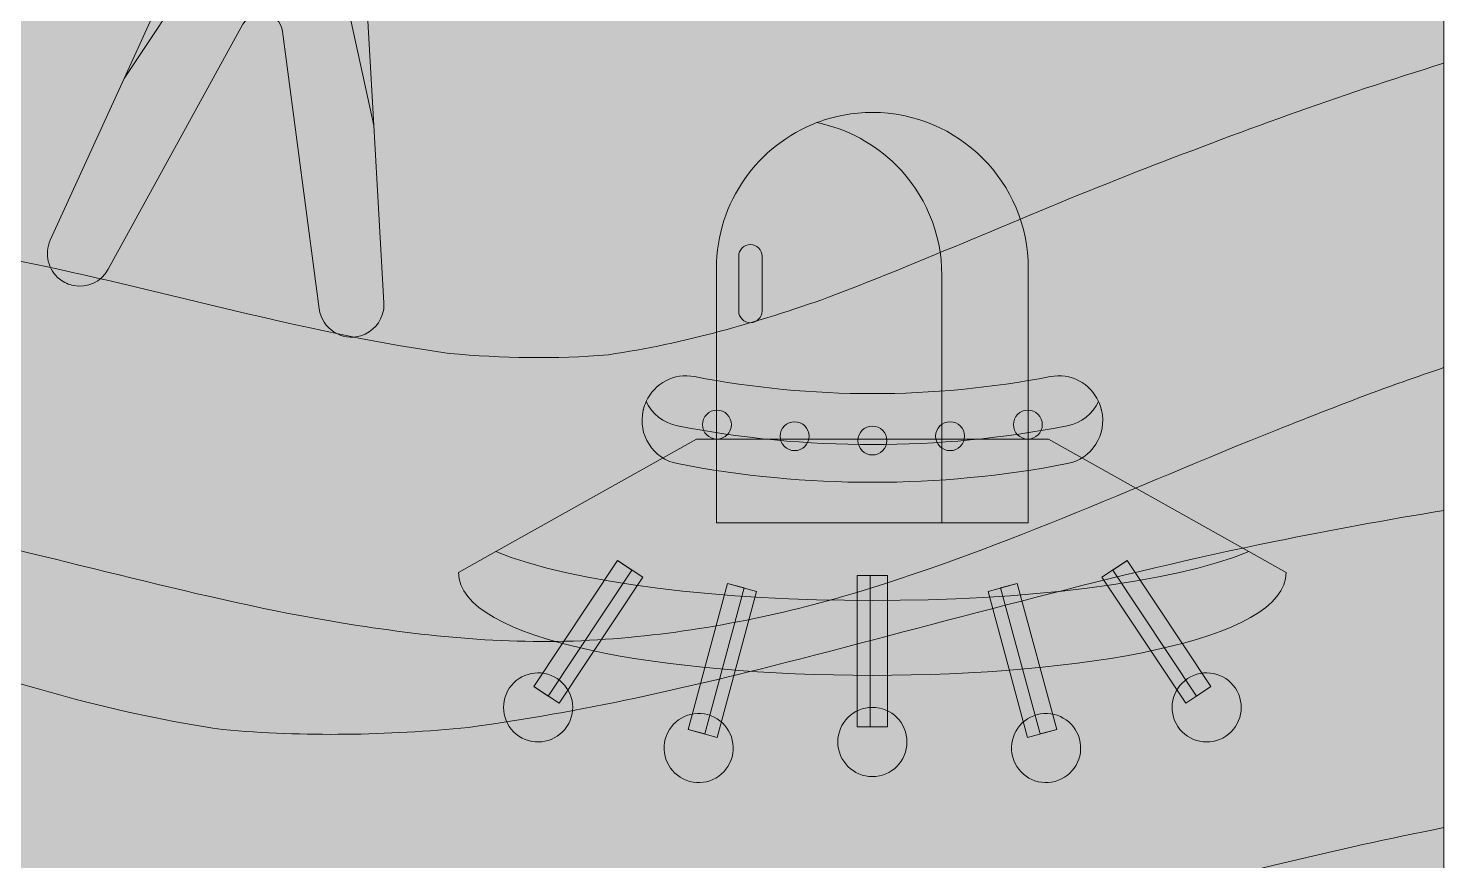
# Model space of a CAD drawing. Header units: inches. Extents: x -2050 to -50, y -975 to 1025.
# Drawn here: x -859 to -50, y -342 to 133 of the extents above; entities that cross this region are included whole.
import ezdxf

# ---------------------------------------------------------------- set-up
doc = ezdxf.new("R2010")
doc.units = ezdxf.units.IN
doc.header["$MEASUREMENT"] = 0
doc.layers.add('Layer 1', color=7, linetype='Continuous')

# ---------------------------------------------------------------- blocks, each defined once
blk = doc.blocks.new('block 3')
at = {"layer": 'Layer 1', "true_color": 0x081937}
h = blk.add_hatch(color=168, dxfattribs=at)
h.dxf.hatch_style = 2
h.paths.add_polyline_path([(-50, 1025), (-50, -975), (-2050, -975), (-2050, 1025)])
at = {"layer": 'Layer 1', "lineweight": 0}
blk.add_lwpolyline([(-50, 1025), (-50, -975), (-2050, -975), (-2050, 1025), (-50, 1025)], dxfattribs=at)
blk = doc.blocks.new('block 7')
at = {"layer": 'Layer 1', "true_color": 0x132b57}
h = blk.add_hatch(color=169, dxfattribs=at)
h.dxf.hatch_style = 2
edge = h.paths.add_edge_path()
edge.add_spline(control_points=[(-50, -142.3056), (-50, -142.3056), (-50, -323.5085), (-50, -323.5085), (-80.88, -329.6993), (-111.61, -336.4403), (-142.17, -343.7576), (-326.62, -387.897), (-509, -460.0743), (-704.06, -455.7695), (-797.14, -453.7175), (-887.78, -434.7607), (-974.03, -404.8978), (-1055.0701, -376.8425), (-1133.23, -343.2424), (-1213.11, -312.8993), (-1282.1599, -288.4589), (-1352.8, -269.3624), (-1426.47, -259.2684), (-1496.89, -252.3354), (-1567.96, -253.2958), (-1638.3101, -260.5171), (-1702.75, -269.0306), (-1765.84, -282.2244), (-1826.4299, -303.1633), (-1865.03, -318.0598), (-1902.8, -334.6154), (-1939.4399, -352.9085), (-1976.6799, -371.4899), (-2014, -389.7394), (-2050, -410.0845), (-2050, -410.0845), (-2050, -136.9093), (-2050, -136.9093), (-2014.12, -124.9642), (-1977.5701, -114.5122), (-1940.3999, -105.7629), (-1852, -84.9549), (-1761.23, -68.6002), (-1670.21, -59.7723), (-1579.48, -50.9707), (-1490.1899, -54.4197), (-1399.97, -65.6925), (-1333.1699, -74.0402), (-1269.71, -90.1242), (-1207.4299, -110.6702), (-1184.9099, -118.1009), (-1162.54, -126.1168), (-1140.23, -134.5605), (-1066.7, -162.3801), (-995.21, -194.1202), (-921.69, -221.9486), (-865.4, -242.0405), (-807.61, -258.7271), (-747.55, -267.4239), (-700.78, -271.7113), (-653.86, -270.8294), (-607.13, -266.2277), (-543.01, -257.6268), (-480.14, -243.1757), (-417.96, -227.1702), (-327.73, -203.9348), (-238.33, -178.6387), (-146.62, -160.0574), (-114.55, -153.5609), (-82.34, -147.6582), (-50, -142.3056)], knot_values=[0, 0, 0, 0, 1, 1, 1, 2, 2, 2, 3, 3, 3, 4, 4, 4, 5, 5, 5, 6, 6, 6, 7, 7, 7, 8, 8, 8, 9, 9, 9, 10, 10, 10, 11, 11, 11, 12, 12, 12, 13, 13, 13, 14, 14, 14, 15, 15, 15, 16, 16, 16, 17, 17, 17, 18, 18, 18, 19, 19, 19, 20, 20, 20, 21, 21, 21, 22, 22, 22, 22], degree=3, periodic=1)
at = {"layer": 'Layer 1', "lineweight": 0}
blk.add_open_spline([(-50, -142.3056), (-50, -142.3056), (-50, -323.5085), (-50, -323.5085), (-80.88, -329.6993), (-111.61, -336.4403), (-142.17, -343.7576), (-326.62, -387.897), (-509, -460.0743), (-704.06, -455.7695), (-797.14, -453.7175), (-887.78, -434.7607), (-974.03, -404.8978), (-1055.0701, -376.8425), (-1133.23, -343.2424), (-1213.11, -312.8993), (-1282.1599, -288.4589), (-1352.8, -269.3624), (-1426.47, -259.2684), (-1496.89, -252.3354), (-1567.96, -253.2958), (-1638.3101, -260.5171), (-1702.75, -269.0306), (-1765.84, -282.2244), (-1826.4299, -303.1633), (-1865.03, -318.0598), (-1902.8, -334.6154), (-1939.4399, -352.9085), (-1976.6799, -371.4899), (-2014, -389.7394), (-2050, -410.0845), (-2050, -410.0845), (-2050, -136.9093), (-2050, -136.9093), (-2014.12, -124.9642), (-1977.5701, -114.5122), (-1940.3999, -105.7629), (-1852, -84.9549), (-1761.23, -68.6002), (-1670.21, -59.7723), (-1579.48, -50.9707), (-1490.1899, -54.4197), (-1399.97, -65.6925), (-1333.1699, -74.0402), (-1269.71, -90.1242), (-1207.4299, -110.6702), (-1184.9099, -118.1009), (-1162.54, -126.1168), (-1140.23, -134.5605), (-1066.7, -162.3801), (-995.21, -194.1202), (-921.69, -221.9486), (-865.4, -242.0405), (-807.61, -258.7271), (-747.55, -267.4239), (-700.78, -271.7113), (-653.86, -270.8294), (-607.13, -266.2277), (-543.01, -257.6268), (-480.14, -243.1757), (-417.96, -227.1702), (-327.73, -203.9348), (-238.33, -178.6387), (-146.62, -160.0574), (-114.55, -153.5609), (-82.34, -147.6582), (-50, -142.3056)], degree=3, knots=[0, 0, 0, 0, 1, 1, 1, 2, 2, 2, 3, 3, 3, 4, 4, 4, 5, 5, 5, 6, 6, 6, 7, 7, 7, 8, 8, 8, 9, 9, 9, 10, 10, 10, 11, 11, 11, 12, 12, 12, 13, 13, 13, 14, 14, 14, 15, 15, 15, 16, 16, 16, 17, 17, 17, 18, 18, 18, 19, 19, 19, 20, 20, 20, 21, 21, 21, 22, 22, 22, 22], dxfattribs=at)
blk = doc.blocks.new('block 6')
at = {"layer": 'Layer 1'}
blk.add_blockref('block 7', (0, 0), dxfattribs=at)
blk = doc.blocks.new('block 10')
at = {"layer": 'Layer 1', "true_color": 0x1f3e74}
h = blk.add_hatch(color=156, dxfattribs=at)
h.dxf.hatch_style = 2
edge = h.paths.add_edge_path()
edge.add_spline(control_points=[(-50, 113.0916), (-50, 113.0916), (-50, -60.7241), (-50, -60.7241), (-62.43, -64.959), (-74.81, -69.3075), (-87.13, -73.7607), (-106.57, -81.0344), (-125.91, -88.4913), (-145.14, -96.1841), (-226.94, -128.8935), (-307.21, -166.3792), (-392.75, -191.2999), (-438.31, -204.5635), (-485.47, -213.1469), (-533.43, -216.2292), (-582.37, -219.3727), (-631.75, -214.3868), (-679.84, -206.502), (-760.53, -193.282), (-838.4, -169.5053), (-918.2, -152.9322), (-986.64, -138.7081), (-1055.6799, -127.0773), (-1125.3201, -118.459), (-1152.63, -115.4028), (-1180, -112.8094), (-1207.4299, -110.6702), (-1361.35, -98.6814), (-1516.8201, -101.17), (-1670.11, -118.3105), (-1787.29, -132.9189), (-1901.05, -158.2761), (-2013.53, -190.4005), (-2025.73, -193.8845), (-2037.89, -197.4733), (-2050, -201.193), (-2050, -201.193), (-2050, -59.4231), (-2050, -59.4231), (-2045.99, -57.9474), (-2041.98, -56.4805), (-2037.96, -55.0222), (-2035.75, -54.2189), (-2034.36, -53.7124), (-2033.79, -53.5116), (-2034.1699, -53.6601), (-2034.95, -53.957), (-2036.12, -54.3935), (-2032.63, -53.1099), (-2029.12, -51.8176), (-2025.63, -50.5341), (-2021.47, -49.1894), (-2017.3201, -47.8272), (-2013.1599, -46.4913), (-2004.83, -43.8193), (-1996.48, -41.1823), (-1988.11, -38.6239), (-1841.5, 6.0831), (-1689.89, 31.3355), (-1535.6799, 45.3588), (-1387.64, 58.8321), (-1235.05, 52.0212), (-1087.84, 34.8807), (-1007.11, 25.4853), (-926.89, 13.6187), (-847.73, -3.20758), (-771.21, -19.475), (-696.03, -41.7673), (-618.12, -52.5686), (-587.8, -55.4152), (-557.5, -55.939), (-527.15, -53.3719), (-483.85, -46.9104), (-442.15, -34.9914), (-401.49, -20.5751), (-342.33, 1.9617), (-284.96, 27.9563), (-225.99, 50.8686), (-168.21, 73.3269), (-109.75, 94.8945), (-50, 113.0916)], knot_values=[0, 0, 0, 0, 1, 1, 1, 2, 2, 2, 3, 3, 3, 4, 4, 4, 5, 5, 5, 6, 6, 6, 7, 7, 7, 8, 8, 8, 9, 9, 9, 10, 10, 10, 11, 11, 11, 12, 12, 12, 13, 13, 13, 14, 14, 14, 15, 15, 15, 16, 16, 16, 17, 17, 17, 18, 18, 18, 19, 19, 19, 20, 20, 20, 21, 21, 21, 22, 22, 22, 23, 23, 23, 24, 24, 24, 25, 25, 25, 26, 26, 26, 27, 27, 27, 27], degree=3, periodic=1)
at = {"layer": 'Layer 1', "lineweight": 0}
blk.add_open_spline([(-50, 113.0916), (-50, 113.0916), (-50, -60.7241), (-50, -60.7241), (-62.43, -64.959), (-74.81, -69.3075), (-87.13, -73.7607), (-106.57, -81.0344), (-125.91, -88.4913), (-145.14, -96.1841), (-226.94, -128.8935), (-307.21, -166.3792), (-392.75, -191.2999), (-438.31, -204.5635), (-485.47, -213.1469), (-533.43, -216.2292), (-582.37, -219.3727), (-631.75, -214.3868), (-679.84, -206.502), (-760.53, -193.282), (-838.4, -169.5053), (-918.2, -152.9322), (-986.64, -138.7081), (-1055.6799, -127.0773), (-1125.3201, -118.459), (-1152.63, -115.4028), (-1180, -112.8094), (-1207.4299, -110.6702), (-1361.35, -98.6814), (-1516.8201, -101.17), (-1670.11, -118.3105), (-1787.29, -132.9189), (-1901.05, -158.2761), (-2013.53, -190.4005), (-2025.73, -193.8845), (-2037.89, -197.4733), (-2050, -201.193), (-2050, -201.193), (-2050, -59.4231), (-2050, -59.4231), (-2045.99, -57.9474), (-2041.98, -56.4805), (-2037.96, -55.0222), (-2035.75, -54.2189), (-2034.36, -53.7124), (-2033.79, -53.5116), (-2034.1699, -53.6601), (-2034.95, -53.957), (-2036.12, -54.3935), (-2032.63, -53.1099), (-2029.12, -51.8176), (-2025.63, -50.5341), (-2021.47, -49.1894), (-2017.3201, -47.8272), (-2013.1599, -46.4913), (-2004.83, -43.8193), (-1996.48, -41.1823), (-1988.11, -38.6239), (-1841.5, 6.0831), (-1689.89, 31.3355), (-1535.6799, 45.3588), (-1387.64, 58.8321), (-1235.05, 52.0212), (-1087.84, 34.8807), (-1007.11, 25.4853), (-926.89, 13.6187), (-847.73, -3.20758), (-771.21, -19.475), (-696.03, -41.7673), (-618.12, -52.5686), (-587.8, -55.4152), (-557.5, -55.939), (-527.15, -53.3719), (-483.85, -46.9104), (-442.15, -34.9914), (-401.49, -20.5751), (-342.33, 1.9617), (-284.96, 27.9563), (-225.99, 50.8686), (-168.21, 73.3269), (-109.75, 94.8945), (-50, 113.0916)], degree=3, knots=[0, 0, 0, 0, 1, 1, 1, 2, 2, 2, 3, 3, 3, 4, 4, 4, 5, 5, 5, 6, 6, 6, 7, 7, 7, 8, 8, 8, 9, 9, 9, 10, 10, 10, 11, 11, 11, 12, 12, 12, 13, 13, 13, 14, 14, 14, 15, 15, 15, 16, 16, 16, 17, 17, 17, 18, 18, 18, 19, 19, 19, 20, 20, 20, 21, 21, 21, 22, 22, 22, 23, 23, 23, 24, 24, 24, 25, 25, 25, 26, 26, 26, 27, 27, 27, 27], dxfattribs=at)
blk = doc.blocks.new('block 4')
at = {"layer": 'Layer 1'}
for name in ['block 10', 'block 6']:
    blk.add_blockref(name, (0, 0), dxfattribs=at)
blk = doc.blocks.new('block 105')
at = {"layer": 'Layer 1', "true_color": 0x6da93e}
h = blk.add_hatch(color=75, dxfattribs=at)
h.dxf.hatch_style = 2
edge = h.paths.add_edge_path()
edge.add_spline(control_points=[(-655.78, -28.18), (-657.04, -34.84), (-661.89, -40.44), (-668.6, -42.5), (-679.56, -45.83), (-690.9, -38.54), (-692.4, -27.19), (-692.4, -27.19), (-713.34, 131.19), (-713.34, 131.19), (-714.87, 142.8), (-730.36, 145.71), (-736, 135.44), (-736, 135.44), (-812.97, -4.55), (-812.97, -4.55), (-816.98, -11.86), (-825.08, -15.27), (-832.66, -13.85), (-835.49, -13.32), (-838.24, -12.11), (-840.69, -10.19), (-847.4, -4.89), (-849.64, 4.31), (-846.08, 12.09), (-846.08, 12.09), (-803.95, 104.36), (-803.95, 104.36), (-803.95, 104.36), (-779.08, 158.81), (-779.08, 158.81), (-774.83, 168.12), (-771.7, 177.91), (-769.76, 187.96), (-769.76, 187.96), (-744.97, 316.33), (-744.97, 316.33), (-742.79, 327.6), (-734.3, 336.6), (-723.18, 339.41), (-723.18, 339.41), (-714.87, 341.53), (-714.87, 341.53), (-714.87, 341.53), (-700.76, 345.12), (-700.76, 345.12), (-700.76, 345.12), (-698.4, 357.65), (-698.4, 357.65), (-698.4, 357.65), (-683.26, 353.86), (-683.26, 353.86), (-683.26, 353.86), (-667.78, 351.9), (-667.78, 351.9), (-667.78, 351.9), (-670.14, 339.37), (-670.14, 339.37), (-670.14, 339.37), (-658.28, 330.91), (-658.28, 330.91), (-658.28, 330.91), (-651.3, 325.92), (-651.3, 325.92), (-641.95, 319.26), (-637.31, 307.8), (-639.37, 296.51), (-639.37, 296.51), (-662.84, 167.89), (-662.84, 167.89), (-664.68, 157.81), (-665.31, 147.55), (-664.72, 137.33), (-664.72, 137.33), (-661.3, 77.54), (-661.3, 77.54), (-661.3, 77.54), (-655.49, -23.69), (-655.49, -23.69), (-655.41, -25.22), (-655.51, -26.73), (-655.78, -28.18)], knot_values=[0, 0, 0, 0, 1, 1, 1, 2, 2, 2, 3, 3, 3, 4, 4, 4, 5, 5, 5, 6, 6, 6, 7, 7, 7, 8, 8, 8, 9, 9, 9, 10, 10, 10, 11, 11, 11, 12, 12, 12, 13, 13, 13, 14, 14, 14, 15, 15, 15, 16, 16, 16, 17, 17, 17, 18, 18, 18, 19, 19, 19, 20, 20, 20, 21, 21, 21, 22, 22, 22, 23, 23, 23, 24, 24, 24, 25, 25, 25, 26, 26, 26, 27, 27, 27, 27], degree=3, periodic=1)
at = {"layer": 'Layer 1', "lineweight": 0}
blk.add_open_spline([(-655.78, -28.18), (-657.04, -34.84), (-661.89, -40.44), (-668.6, -42.5), (-679.56, -45.83), (-690.9, -38.54), (-692.4, -27.19), (-692.4, -27.19), (-713.34, 131.19), (-713.34, 131.19), (-714.87, 142.8), (-730.36, 145.71), (-736, 135.44), (-736, 135.44), (-812.97, -4.55), (-812.97, -4.55), (-816.98, -11.86), (-825.08, -15.27), (-832.66, -13.85), (-835.49, -13.32), (-838.24, -12.11), (-840.69, -10.19), (-847.4, -4.89), (-849.64, 4.31), (-846.08, 12.09), (-846.08, 12.09), (-803.95, 104.36), (-803.95, 104.36), (-803.95, 104.36), (-779.08, 158.81), (-779.08, 158.81), (-774.83, 168.12), (-771.7, 177.91), (-769.76, 187.96), (-769.76, 187.96), (-744.97, 316.33), (-744.97, 316.33), (-742.79, 327.6), (-734.3, 336.6), (-723.18, 339.41), (-723.18, 339.41), (-714.87, 341.53), (-714.87, 341.53), (-714.87, 341.53), (-700.76, 345.12), (-700.76, 345.12), (-700.76, 345.12), (-698.4, 357.65), (-698.4, 357.65), (-698.4, 357.65), (-683.26, 353.86), (-683.26, 353.86), (-683.26, 353.86), (-667.78, 351.9), (-667.78, 351.9), (-667.78, 351.9), (-670.14, 339.37), (-670.14, 339.37), (-670.14, 339.37), (-658.28, 330.91), (-658.28, 330.91), (-658.28, 330.91), (-651.3, 325.92), (-651.3, 325.92), (-641.95, 319.26), (-637.31, 307.8), (-639.37, 296.51), (-639.37, 296.51), (-662.84, 167.89), (-662.84, 167.89), (-664.68, 157.81), (-665.31, 147.55), (-664.72, 137.33), (-664.72, 137.33), (-661.3, 77.54), (-661.3, 77.54), (-661.3, 77.54), (-655.49, -23.69), (-655.49, -23.69), (-655.41, -25.22), (-655.51, -26.73), (-655.78, -28.18)], degree=3, knots=[0, 0, 0, 0, 1, 1, 1, 2, 2, 2, 3, 3, 3, 4, 4, 4, 5, 5, 5, 6, 6, 6, 7, 7, 7, 8, 8, 8, 9, 9, 9, 10, 10, 10, 11, 11, 11, 12, 12, 12, 13, 13, 13, 14, 14, 14, 15, 15, 15, 16, 16, 16, 17, 17, 17, 18, 18, 18, 19, 19, 19, 20, 20, 20, 21, 21, 21, 22, 22, 22, 23, 23, 23, 24, 24, 24, 25, 25, 25, 26, 26, 26, 27, 27, 27, 27], dxfattribs=at)
blk = doc.blocks.new('block 106')
at = {"layer": 'Layer 1', "true_color": 0x9bc63f}
h = blk.add_hatch(color=73, dxfattribs=at)
h.dxf.hatch_style = 2
edge = h.paths.add_edge_path()
edge.add_spline(control_points=[(-661.3, 77.54), (-661.3, 77.54), (-692.85, 222.19), (-692.85, 222.19), (-695.42, 234), (-715.4, 237.75), (-722.08, 227.68), (-722.08, 227.68), (-803.95, 104.36), (-803.95, 104.36), (-803.95, 104.36), (-779.08, 158.81), (-779.08, 158.81), (-774.83, 168.12), (-771.7, 177.91), (-769.76, 187.96), (-769.76, 187.96), (-762.77, 224.13), (-762.77, 224.13), (-762.77, 224.13), (-757.85, 249.66), (-757.85, 249.66), (-757.85, 249.66), (-757.85, 249.66), (-757.85, 249.66), (-757.85, 249.66), (-744.97, 316.33), (-744.97, 316.33), (-743.73, 322.73), (-740.46, 328.4), (-735.83, 332.61), (-735.8, 332.64), (-735.78, 332.66), (-735.75, 332.68), (-734.2, 334.09), (-732.49, 335.33), (-730.65, 336.39), (-730.64, 336.39), (-730.62, 336.4), (-730.61, 336.41), (-728.32, 337.72), (-725.83, 338.74), (-723.18, 339.41), (-723.18, 339.41), (-714.87, 341.53), (-714.87, 341.53), (-714.87, 341.53), (-700.76, 345.12), (-700.76, 345.12), (-700.76, 345.12), (-698.4, 357.65), (-698.4, 357.65), (-698.4, 357.65), (-683.26, 353.86), (-683.26, 353.86), (-683.26, 353.86), (-667.78, 351.9), (-667.78, 351.9), (-667.78, 351.9), (-670.14, 339.37), (-670.14, 339.37), (-670.14, 339.37), (-658.28, 330.91), (-658.28, 330.91), (-658.28, 330.91), (-651.3, 325.92), (-651.3, 325.92), (-641.95, 319.26), (-637.31, 307.8), (-639.37, 296.51), (-639.37, 296.51), (-662.84, 167.89), (-662.84, 167.89), (-664.68, 157.81), (-665.31, 147.55), (-664.72, 137.33), (-664.72, 137.33), (-661.3, 77.54), (-661.3, 77.54)], knot_values=[0, 0, 0, 0, 1, 1, 1, 2, 2, 2, 3, 3, 3, 4, 4, 4, 5, 5, 5, 6, 6, 6, 7, 7, 7, 8, 8, 8, 9, 9, 9, 10, 10, 10, 11, 11, 11, 12, 12, 12, 13, 13, 13, 14, 14, 14, 15, 15, 15, 16, 16, 16, 17, 17, 17, 18, 18, 18, 19, 19, 19, 20, 20, 20, 21, 21, 21, 22, 22, 22, 23, 23, 23, 24, 24, 24, 25, 25, 25, 26, 26, 26, 26], degree=3, periodic=1)
at = {"layer": 'Layer 1', "lineweight": 0}
blk.add_open_spline([(-661.3, 77.54), (-661.3, 77.54), (-692.85, 222.19), (-692.85, 222.19), (-695.42, 234), (-715.4, 237.75), (-722.08, 227.68), (-722.08, 227.68), (-803.95, 104.36), (-803.95, 104.36), (-803.95, 104.36), (-779.08, 158.81), (-779.08, 158.81), (-774.83, 168.12), (-771.7, 177.91), (-769.76, 187.96), (-769.76, 187.96), (-762.77, 224.13), (-762.77, 224.13), (-762.77, 224.13), (-757.85, 249.66), (-757.85, 249.66), (-757.85, 249.66), (-757.85, 249.66), (-757.85, 249.66), (-757.85, 249.66), (-744.97, 316.33), (-744.97, 316.33), (-743.73, 322.73), (-740.46, 328.4), (-735.83, 332.61), (-735.8, 332.64), (-735.78, 332.66), (-735.75, 332.68), (-734.2, 334.09), (-732.49, 335.33), (-730.65, 336.39), (-730.64, 336.39), (-730.62, 336.4), (-730.61, 336.41), (-728.32, 337.72), (-725.83, 338.74), (-723.18, 339.41), (-723.18, 339.41), (-714.87, 341.53), (-714.87, 341.53), (-714.87, 341.53), (-700.76, 345.12), (-700.76, 345.12), (-700.76, 345.12), (-698.4, 357.65), (-698.4, 357.65), (-698.4, 357.65), (-683.26, 353.86), (-683.26, 353.86), (-683.26, 353.86), (-667.78, 351.9), (-667.78, 351.9), (-667.78, 351.9), (-670.14, 339.37), (-670.14, 339.37), (-670.14, 339.37), (-658.28, 330.91), (-658.28, 330.91), (-658.28, 330.91), (-651.3, 325.92), (-651.3, 325.92), (-641.95, 319.26), (-637.31, 307.8), (-639.37, 296.51), (-639.37, 296.51), (-662.84, 167.89), (-662.84, 167.89), (-664.68, 157.81), (-665.31, 147.55), (-664.72, 137.33), (-664.72, 137.33), (-661.3, 77.54), (-661.3, 77.54)], degree=3, knots=[0, 0, 0, 0, 1, 1, 1, 2, 2, 2, 3, 3, 3, 4, 4, 4, 5, 5, 5, 6, 6, 6, 7, 7, 7, 8, 8, 8, 9, 9, 9, 10, 10, 10, 11, 11, 11, 12, 12, 12, 13, 13, 13, 14, 14, 14, 15, 15, 15, 16, 16, 16, 17, 17, 17, 18, 18, 18, 19, 19, 19, 20, 20, 20, 21, 21, 21, 22, 22, 22, 23, 23, 23, 24, 24, 24, 25, 25, 25, 26, 26, 26, 26], dxfattribs=at)
blk = doc.blocks.new('block 104')
at = {"layer": 'Layer 1'}
for name in ['block 105', 'block 106']:
    blk.add_blockref(name, (0, 0), dxfattribs=at)
blk = doc.blocks.new('block 103')
at = {"layer": 'Layer 1'}
blk.add_blockref('block 104', (0, 0), dxfattribs=at)
blk = doc.blocks.new('block 159')
at = {"layer": 'Layer 1', "true_color": 0xcac9c9}
h = blk.add_hatch(color=9, dxfattribs=at)
h.dxf.hatch_style = 2
h.paths.add_polyline_path([(-183.0195, -242.8455), (-197.4122, -252.4086), (-245.2276, -180.445), (-230.8349, -170.8819)])
at = {"layer": 'Layer 1', "lineweight": 0}
blk.add_lwpolyline([(-183.0195, -242.8455), (-197.4122, -252.4086), (-245.2276, -180.445), (-230.8349, -170.8819), (-183.0195, -242.8455)], dxfattribs=at)
blk = doc.blocks.new('block 160')
at = {"layer": 'Layer 1', "true_color": 0xacadad}
h = blk.add_hatch(color=253, dxfattribs=at)
h.dxf.hatch_style = 2
h.paths.add_polyline_path([(-239.0593, -176.3465), (-191.2439, -248.3101), (-183.0195, -242.8455), (-230.8349, -170.8819)])
at = {"layer": 'Layer 1', "lineweight": 0}
blk.add_lwpolyline([(-239.0593, -176.3465), (-191.2439, -248.3101), (-183.0195, -242.8455), (-230.8349, -170.8819), (-239.0593, -176.3465)], dxfattribs=at)
blk = doc.blocks.new('block 161')
at = {"layer": 'Layer 1', "true_color": 0xcac9c9}
h = blk.add_hatch(color=9, dxfattribs=at)
h.dxf.hatch_style = 2
edge = h.paths.add_edge_path()
edge.add_spline(control_points=[(-168.9855, -243.8942), (-162.9495, -252.9786), (-165.4207, -265.2362), (-174.5051, -271.2723), (-183.5895, -277.3083), (-195.8471, -274.8371), (-201.8832, -265.7527), (-207.9192, -256.6682), (-205.448, -244.4106), (-196.3636, -238.3746), (-187.2791, -232.3385), (-175.0215, -234.8098), (-168.9855, -243.8942)], knot_values=[0, 0, 0, 0, 1, 1, 1, 2, 2, 2, 3, 3, 3, 4, 4, 4, 4], degree=3, periodic=1)
at = {"layer": 'Layer 1', "lineweight": 0}
blk.add_open_spline([(-168.9855, -243.8942), (-162.9495, -252.9786), (-165.4207, -265.2362), (-174.5051, -271.2723), (-183.5895, -277.3083), (-195.8471, -274.8371), (-201.8832, -265.7527), (-207.9192, -256.6682), (-205.448, -244.4106), (-196.3636, -238.3746), (-187.2791, -232.3385), (-175.0215, -234.8098), (-168.9855, -243.8942)], degree=3, knots=[0, 0, 0, 0, 1, 1, 1, 2, 2, 2, 3, 3, 3, 4, 4, 4, 4], dxfattribs=at)
blk = doc.blocks.new('block 158')
at = {"layer": 'Layer 1'}
for name in ['block 159', 'block 160', 'block 161']:
    blk.add_blockref(name, (0, 0), dxfattribs=at)
blk = doc.blocks.new('block 163')
at = {"layer": 'Layer 1', "true_color": 0xcac9c9}
h = blk.add_hatch(color=9, dxfattribs=at)
h.dxf.hatch_style = 2
h.paths.add_polyline_path([(-271.0702, -267.4232), (-287.7515, -271.9327), (-310.2989, -188.5259), (-293.6175, -184.0164)])
at = {"layer": 'Layer 1', "lineweight": 0}
blk.add_lwpolyline([(-271.0702, -267.4232), (-287.7515, -271.9327), (-310.2989, -188.5259), (-293.6175, -184.0164), (-271.0702, -267.4232)], dxfattribs=at)
blk = doc.blocks.new('block 164')
at = {"layer": 'Layer 1', "true_color": 0xacadad}
h = blk.add_hatch(color=253, dxfattribs=at)
h.dxf.hatch_style = 2
h.paths.add_polyline_path([(-303.1497, -186.5932), (-280.6024, -270), (-271.0702, -267.4232), (-293.6175, -184.0164)])
at = {"layer": 'Layer 1', "lineweight": 0}
blk.add_lwpolyline([(-303.1497, -186.5932), (-280.6024, -270), (-271.0702, -267.4232), (-293.6175, -184.0164), (-303.1497, -186.5932)], dxfattribs=at)
blk = doc.blocks.new('block 165')
at = {"layer": 'Layer 1', "true_color": 0xcac9c9}
h = blk.add_hatch(color=9, dxfattribs=at)
h.dxf.hatch_style = 2
edge = h.paths.add_edge_path()
edge.add_spline(control_points=[(-258.0917, -272.8649), (-255.2454, -283.3939), (-261.4735, -294.2367), (-272.0024, -297.083), (-282.5314, -299.9293), (-293.3742, -293.7013), (-296.2205, -283.1723), (-299.0668, -272.6433), (-292.8388, -261.8005), (-282.3098, -258.9542), (-271.7808, -256.1079), (-260.938, -262.3359), (-258.0917, -272.8649)], knot_values=[0, 0, 0, 0, 1, 1, 1, 2, 2, 2, 3, 3, 3, 4, 4, 4, 4], degree=3, periodic=1)
at = {"layer": 'Layer 1', "lineweight": 0}
blk.add_open_spline([(-258.0917, -272.8649), (-255.2454, -283.3939), (-261.4735, -294.2367), (-272.0024, -297.083), (-282.5314, -299.9293), (-293.3742, -293.7013), (-296.2205, -283.1723), (-299.0668, -272.6433), (-292.8388, -261.8005), (-282.3098, -258.9542), (-271.7808, -256.1079), (-260.938, -262.3359), (-258.0917, -272.8649)], degree=3, knots=[0, 0, 0, 0, 1, 1, 1, 2, 2, 2, 3, 3, 3, 4, 4, 4, 4], dxfattribs=at)
blk = doc.blocks.new('block 162')
at = {"layer": 'Layer 1'}
for name in ['block 163', 'block 164', 'block 165']:
    blk.add_blockref(name, (0, 0), dxfattribs=at)
blk = doc.blocks.new('block 157')
at = {"layer": 'Layer 1'}
for name in ['block 158', 'block 162']:
    blk.add_blockref(name, (0, 0), dxfattribs=at)
blk = doc.blocks.new('block 168')
at = {"layer": 'Layer 1', "true_color": 0xcac9c9}
h = blk.add_hatch(color=9, dxfattribs=at)
h.dxf.hatch_style = 2
h.paths.add_polyline_path([(-569.8011, -242.8455), (-555.4083, -252.4086), (-507.5929, -180.445), (-521.9857, -170.8819)])
at = {"layer": 'Layer 1', "lineweight": 0}
blk.add_lwpolyline([(-569.8011, -242.8455), (-555.4083, -252.4086), (-507.5929, -180.445), (-521.9857, -170.8819), (-569.8011, -242.8455)], dxfattribs=at)
blk = doc.blocks.new('block 169')
at = {"layer": 'Layer 1', "true_color": 0xacadad}
h = blk.add_hatch(color=253, dxfattribs=at)
h.dxf.hatch_style = 2
h.paths.add_polyline_path([(-513.7613, -176.3465), (-561.5767, -248.3101), (-569.8011, -242.8455), (-521.9857, -170.8819)])
at = {"layer": 'Layer 1', "lineweight": 0}
blk.add_lwpolyline([(-513.7613, -176.3465), (-561.5767, -248.3101), (-569.8011, -242.8455), (-521.9857, -170.8819), (-513.7613, -176.3465)], dxfattribs=at)
blk = doc.blocks.new('block 170')
at = {"layer": 'Layer 1', "true_color": 0xcac9c9}
h = blk.add_hatch(color=9, dxfattribs=at)
h.dxf.hatch_style = 2
edge = h.paths.add_edge_path()
edge.add_spline(control_points=[(-583.8351, -243.8942), (-589.8711, -252.9786), (-587.3999, -265.2362), (-578.3155, -271.2723), (-569.231, -277.3083), (-556.9734, -274.8371), (-550.9374, -265.7527), (-544.9013, -256.6682), (-547.3726, -244.4106), (-556.457, -238.3746), (-565.5414, -232.3385), (-577.799, -234.8098), (-583.8351, -243.8942)], knot_values=[0, 0, 0, 0, 1, 1, 1, 2, 2, 2, 3, 3, 3, 4, 4, 4, 4], degree=3, periodic=1)
at = {"layer": 'Layer 1', "lineweight": 0}
blk.add_open_spline([(-583.8351, -243.8942), (-589.8711, -252.9786), (-587.3999, -265.2362), (-578.3155, -271.2723), (-569.231, -277.3083), (-556.9734, -274.8371), (-550.9374, -265.7527), (-544.9013, -256.6682), (-547.3726, -244.4106), (-556.457, -238.3746), (-565.5414, -232.3385), (-577.799, -234.8098), (-583.8351, -243.8942)], degree=3, knots=[0, 0, 0, 0, 1, 1, 1, 2, 2, 2, 3, 3, 3, 4, 4, 4, 4], dxfattribs=at)
blk = doc.blocks.new('block 167')
at = {"layer": 'Layer 1'}
for name in ['block 168', 'block 169', 'block 170']:
    blk.add_blockref(name, (0, 0), dxfattribs=at)
blk = doc.blocks.new('block 172')
at = {"layer": 'Layer 1', "true_color": 0xcac9c9}
h = blk.add_hatch(color=9, dxfattribs=at)
h.dxf.hatch_style = 2
h.paths.add_polyline_path([(-481.7504, -267.4232), (-465.069, -271.9327), (-442.5217, -188.5259), (-459.203, -184.0164)])
at = {"layer": 'Layer 1', "lineweight": 0}
blk.add_lwpolyline([(-481.7504, -267.4232), (-465.069, -271.9327), (-442.5217, -188.5259), (-459.203, -184.0164), (-481.7504, -267.4232)], dxfattribs=at)
blk = doc.blocks.new('block 173')
at = {"layer": 'Layer 1', "true_color": 0xacadad}
h = blk.add_hatch(color=253, dxfattribs=at)
h.dxf.hatch_style = 2
h.paths.add_polyline_path([(-449.6708, -186.5932), (-472.2182, -270), (-481.7504, -267.4232), (-459.203, -184.0164)])
at = {"layer": 'Layer 1', "lineweight": 0}
blk.add_lwpolyline([(-449.6708, -186.5932), (-472.2182, -270), (-481.7504, -267.4232), (-459.203, -184.0164), (-449.6708, -186.5932)], dxfattribs=at)
blk = doc.blocks.new('block 174')
at = {"layer": 'Layer 1', "true_color": 0xcac9c9}
h = blk.add_hatch(color=9, dxfattribs=at)
h.dxf.hatch_style = 2
edge = h.paths.add_edge_path()
edge.add_spline(control_points=[(-494.7289, -272.8649), (-497.5751, -283.3939), (-491.3471, -294.2367), (-480.8181, -297.083), (-470.2891, -299.9293), (-459.4463, -293.7013), (-456.6, -283.1723), (-453.7537, -272.6433), (-459.9818, -261.8005), (-470.5108, -258.9542), (-481.0397, -256.1079), (-491.8826, -262.3359), (-494.7289, -272.8649)], knot_values=[0, 0, 0, 0, 1, 1, 1, 2, 2, 2, 3, 3, 3, 4, 4, 4, 4], degree=3, periodic=1)
at = {"layer": 'Layer 1', "lineweight": 0}
blk.add_open_spline([(-494.7289, -272.8649), (-497.5751, -283.3939), (-491.3471, -294.2367), (-480.8181, -297.083), (-470.2891, -299.9293), (-459.4463, -293.7013), (-456.6, -283.1723), (-453.7537, -272.6433), (-459.9818, -261.8005), (-470.5108, -258.9542), (-481.0397, -256.1079), (-491.8826, -262.3359), (-494.7289, -272.8649)], degree=3, knots=[0, 0, 0, 0, 1, 1, 1, 2, 2, 2, 3, 3, 3, 4, 4, 4, 4], dxfattribs=at)
blk = doc.blocks.new('block 171')
at = {"layer": 'Layer 1'}
for name in ['block 172', 'block 173', 'block 174']:
    blk.add_blockref(name, (0, 0), dxfattribs=at)
blk = doc.blocks.new('block 166')
at = {"layer": 'Layer 1'}
for name in ['block 167', 'block 171']:
    blk.add_blockref(name, (0, 0), dxfattribs=at)
blk = doc.blocks.new('block 156')
at = {"layer": 'Layer 1'}
for name in ['block 166', 'block 157']:
    blk.add_blockref(name, (0, 0), dxfattribs=at)
blk = doc.blocks.new('block 176')
at = {"layer": 'Layer 1', "true_color": 0xcac9c9}
h = blk.add_hatch(color=9, dxfattribs=at)
h.dxf.hatch_style = 2
h.paths.add_polyline_path([(-367.7702, -265.9284), (-385.0504, -265.9284), (-385.0504, -179.5277), (-367.7702, -179.5277)])
at = {"layer": 'Layer 1', "lineweight": 0}
blk.add_lwpolyline([(-367.7702, -265.9284), (-385.0504, -265.9284), (-385.0504, -179.5277), (-367.7702, -179.5277), (-367.7702, -265.9284)], dxfattribs=at)
blk = doc.blocks.new('block 177')
at = {"layer": 'Layer 1', "true_color": 0xacadad}
h = blk.add_hatch(color=253, dxfattribs=at)
h.dxf.hatch_style = 2
h.paths.add_polyline_path([(-377.6446, -179.5277), (-377.6446, -265.9284), (-367.7702, -265.9284), (-367.7702, -179.5277)])
at = {"layer": 'Layer 1', "lineweight": 0}
blk.add_lwpolyline([(-377.6446, -179.5277), (-377.6446, -265.9284), (-367.7702, -265.9284), (-367.7702, -179.5277), (-377.6446, -179.5277)], dxfattribs=at)
blk = doc.blocks.new('block 178')
at = {"layer": 'Layer 1', "true_color": 0xcac9c9}
h = blk.add_hatch(color=9, dxfattribs=at)
h.dxf.hatch_style = 2
edge = h.paths.add_edge_path()
edge.add_spline(control_points=[(-356.6616, -274.5685), (-356.6616, -285.4754), (-365.5034, -294.3172), (-376.4103, -294.3172), (-387.3172, -294.3172), (-396.159, -285.4754), (-396.159, -274.5685), (-396.159, -263.6616), (-387.3172, -254.8198), (-376.4103, -254.8198), (-365.5034, -254.8198), (-356.6616, -263.6616), (-356.6616, -274.5685)], knot_values=[0, 0, 0, 0, 1, 1, 1, 2, 2, 2, 3, 3, 3, 4, 4, 4, 4], degree=3, periodic=1)
at = {"layer": 'Layer 1', "lineweight": 0}
blk.add_open_spline([(-356.6616, -274.5685), (-356.6616, -285.4754), (-365.5034, -294.3172), (-376.4103, -294.3172), (-387.3172, -294.3172), (-396.159, -285.4754), (-396.159, -274.5685), (-396.159, -263.6616), (-387.3172, -254.8198), (-376.4103, -254.8198), (-365.5034, -254.8198), (-356.6616, -263.6616), (-356.6616, -274.5685)], degree=3, knots=[0, 0, 0, 0, 1, 1, 1, 2, 2, 2, 3, 3, 3, 4, 4, 4, 4], dxfattribs=at)
blk = doc.blocks.new('block 175')
at = {"layer": 'Layer 1'}
for name in ['block 176', 'block 177', 'block 178']:
    blk.add_blockref(name, (0, 0), dxfattribs=at)
blk = doc.blocks.new('block 179')
at = {"layer": 'Layer 1', "true_color": 0x42aac5}
h = blk.add_hatch(color=143, dxfattribs=at)
h.dxf.hatch_style = 2
edge = h.paths.add_edge_path()
edge.add_spline(control_points=[(-287.3473, -4.02405), (-287.3473, -4.02405), (-287.3473, -149.3079), (-287.3473, -149.3079), (-287.3473, -149.3079), (-465.4733, -149.3079), (-465.4733, -149.3079), (-465.4733, -149.3079), (-465.4733, -4.02405), (-465.4733, -4.02405), (-465.4733, 33.9859), (-441.6585, 66.4331), (-408.1333, 79.2127), (-398.2831, 82.9817), (-387.5853, 85.0389), (-376.4103, 85.0389), (-351.8219, 85.0389), (-329.5542, 75.0653), (-313.4334, 58.9528), (-297.3127, 42.8322), (-287.3473, 20.5726), (-287.3473, -4.02405)], knot_values=[0, 0, 0, 0, 1, 1, 1, 2, 2, 2, 3, 3, 3, 4, 4, 4, 5, 5, 5, 6, 6, 6, 7, 7, 7, 7], degree=3, periodic=1)
at = {"layer": 'Layer 1', "lineweight": 0}
blk.add_open_spline([(-287.3473, -4.02405), (-287.3473, -4.02405), (-287.3473, -149.3079), (-287.3473, -149.3079), (-287.3473, -149.3079), (-465.4733, -149.3079), (-465.4733, -149.3079), (-465.4733, -149.3079), (-465.4733, -4.02405), (-465.4733, -4.02405), (-465.4733, 33.9859), (-441.6585, 66.4331), (-408.1333, 79.2127), (-398.2831, 82.9817), (-387.5853, 85.0389), (-376.4103, 85.0389), (-351.8219, 85.0389), (-329.5542, 75.0653), (-313.4334, 58.9528), (-297.3127, 42.8322), (-287.3473, 20.5726), (-287.3473, -4.02405)], degree=3, knots=[0, 0, 0, 0, 1, 1, 1, 2, 2, 2, 3, 3, 3, 4, 4, 4, 5, 5, 5, 6, 6, 6, 7, 7, 7, 7], dxfattribs=at)
blk = doc.blocks.new('block 180')
at = {"layer": 'Layer 1', "true_color": 0xa6d0de}
h = blk.add_hatch(color=9, dxfattribs=at)
h.dxf.hatch_style = 2
edge = h.paths.add_edge_path()
edge.add_spline(control_points=[(-336.7216, -8.09744), (-336.7216, -8.09744), (-336.7216, -149.3079), (-336.7216, -149.3079), (-336.7216, -149.3079), (-465.4733, -149.3079), (-465.4733, -149.3079), (-465.4733, -149.3079), (-465.4733, -4.02405), (-465.4733, -4.02405), (-465.4733, 33.9859), (-441.6585, 66.4331), (-408.1333, 79.2127), (-390.6219, 75.699), (-374.9702, 67.042), (-362.8077, 54.8794), (-346.687, 38.767), (-336.7216, 16.4992), (-336.7216, -8.09744)], knot_values=[0, 0, 0, 0, 1, 1, 1, 2, 2, 2, 3, 3, 3, 4, 4, 4, 5, 5, 5, 6, 6, 6, 6], degree=3, periodic=1)
at = {"layer": 'Layer 1', "lineweight": 0}
blk.add_open_spline([(-336.7216, -8.09744), (-336.7216, -8.09744), (-336.7216, -149.3079), (-336.7216, -149.3079), (-336.7216, -149.3079), (-465.4733, -149.3079), (-465.4733, -149.3079), (-465.4733, -149.3079), (-465.4733, -4.02405), (-465.4733, -4.02405), (-465.4733, 33.9859), (-441.6585, 66.4331), (-408.1333, 79.2127), (-390.6219, 75.699), (-374.9702, 67.042), (-362.8077, 54.8794), (-346.687, 38.767), (-336.7216, 16.4992), (-336.7216, -8.09744)], degree=3, knots=[0, 0, 0, 0, 1, 1, 1, 2, 2, 2, 3, 3, 3, 4, 4, 4, 5, 5, 5, 6, 6, 6, 6], dxfattribs=at)
blk = doc.blocks.new('block 181')
at = {"layer": 'Layer 1', "true_color": 0xee3f24}
h = blk.add_hatch(color=20, dxfattribs=at)
h.dxf.hatch_style = 2
edge = h.paths.add_edge_path()
edge.add_spline(control_points=[(-139.965, -177.6734), (-139.965, -256.1456), (-612.8555, -256.1456), (-612.8555, -177.6734), (-612.8555, -177.6734), (-591.5505, -165.7331), (-591.5505, -165.7331), (-591.5505, -165.7331), (-476.9857, -101.563), (-476.9857, -101.563), (-476.9857, -101.563), (-275.8349, -101.563), (-275.8349, -101.563), (-275.8349, -101.563), (-161.2701, -165.7331), (-161.2701, -165.7331), (-161.2701, -165.7331), (-139.965, -177.6734), (-139.965, -177.6734)], knot_values=[0, 0, 0, 0, 1, 1, 1, 2, 2, 2, 3, 3, 3, 4, 4, 4, 5, 5, 5, 6, 6, 6, 6], degree=3, periodic=1)
at = {"layer": 'Layer 1', "lineweight": 0}
blk.add_open_spline([(-139.965, -177.6734), (-139.965, -256.1456), (-612.8555, -256.1456), (-612.8555, -177.6734), (-612.8555, -177.6734), (-591.5505, -165.7331), (-591.5505, -165.7331), (-591.5505, -165.7331), (-476.9857, -101.563), (-476.9857, -101.563), (-476.9857, -101.563), (-275.8349, -101.563), (-275.8349, -101.563), (-275.8349, -101.563), (-161.2701, -165.7331), (-161.2701, -165.7331), (-161.2701, -165.7331), (-139.965, -177.6734), (-139.965, -177.6734)], degree=3, knots=[0, 0, 0, 0, 1, 1, 1, 2, 2, 2, 3, 3, 3, 4, 4, 4, 5, 5, 5, 6, 6, 6, 6], dxfattribs=at)
blk = doc.blocks.new('block 182')
at = {"layer": 'Layer 1', "true_color": 0xe28026}
h = blk.add_hatch(color=30, dxfattribs=at)
h.dxf.hatch_style = 2
edge = h.paths.add_edge_path()
edge.add_spline(control_points=[(-161.2701, -165.7331), (-250.6622, -203.0518), (-502.1584, -203.0518), (-591.5505, -165.7331), (-591.5505, -165.7331), (-476.9857, -101.563), (-476.9857, -101.563), (-476.9857, -101.563), (-275.8349, -101.563), (-275.8349, -101.563), (-275.8349, -101.563), (-161.2701, -165.7331), (-161.2701, -165.7331)], knot_values=[0, 0, 0, 0, 1, 1, 1, 2, 2, 2, 3, 3, 3, 4, 4, 4, 4], degree=3, periodic=1)
at = {"layer": 'Layer 1', "lineweight": 0}
blk.add_open_spline([(-161.2701, -165.7331), (-250.6622, -203.0518), (-502.1584, -203.0518), (-591.5505, -165.7331), (-591.5505, -165.7331), (-476.9857, -101.563), (-476.9857, -101.563), (-476.9857, -101.563), (-275.8349, -101.563), (-275.8349, -101.563), (-275.8349, -101.563), (-161.2701, -165.7331), (-161.2701, -165.7331)], degree=3, knots=[0, 0, 0, 0, 1, 1, 1, 2, 2, 2, 3, 3, 3, 4, 4, 4, 4], dxfattribs=at)
blk = doc.blocks.new('block 183')
at = {"layer": 'Layer 1', "true_color": 0xacadad}
h = blk.add_hatch(color=253, dxfattribs=at)
h.dxf.hatch_style = 2
edge = h.paths.add_edge_path()
edge.add_spline(control_points=[(-265.1042, -115.5853), (-338.6225, -129.7968), (-414.198, -129.7968), (-487.7164, -115.5853), (-501.7388, -112.8697), (-510.6672, -98.9955), (-507.3344, -85.1049), (-507.2934, -84.9403), (-507.2522, -84.7757), (-507.211, -84.6194), (-506.8325, -83.0229), (-506.2976, -81.5006), (-505.6393, -80.0605), (-500.9405, -69.7083), (-489.6255, -63.627), (-478.0638, -65.8571), (-410.9147, -78.8344), (-341.906, -78.8344), (-274.7568, -65.8571), (-263.195, -63.627), (-251.8801, -69.7083), (-247.1813, -80.0605), (-246.5229, -81.5006), (-245.9881, -83.0229), (-245.6096, -84.6194), (-245.5684, -84.7757), (-245.5273, -84.9403), (-245.4861, -85.1049), (-242.1534, -98.9955), (-251.0819, -112.8697), (-265.1042, -115.5853)], knot_values=[0, 0, 0, 0, 1, 1, 1, 2, 2, 2, 3, 3, 3, 4, 4, 4, 5, 5, 5, 6, 6, 6, 7, 7, 7, 8, 8, 8, 9, 9, 9, 10, 10, 10, 10], degree=3, periodic=1)
at = {"layer": 'Layer 1', "lineweight": 0}
blk.add_open_spline([(-265.1042, -115.5853), (-338.6225, -129.7968), (-414.198, -129.7968), (-487.7164, -115.5853), (-501.7388, -112.8697), (-510.6672, -98.9955), (-507.3344, -85.1049), (-507.2934, -84.9403), (-507.2522, -84.7757), (-507.211, -84.6194), (-506.8325, -83.0229), (-506.2976, -81.5006), (-505.6393, -80.0605), (-500.9405, -69.7083), (-489.6255, -63.627), (-478.0638, -65.8571), (-410.9147, -78.8344), (-341.906, -78.8344), (-274.7568, -65.8571), (-263.195, -63.627), (-251.8801, -69.7083), (-247.1813, -80.0605), (-246.5229, -81.5006), (-245.9881, -83.0229), (-245.6096, -84.6194), (-245.5684, -84.7757), (-245.5273, -84.9403), (-245.4861, -85.1049), (-242.1534, -98.9955), (-251.0819, -112.8697), (-265.1042, -115.5853)], degree=3, knots=[0, 0, 0, 0, 1, 1, 1, 2, 2, 2, 3, 3, 3, 4, 4, 4, 5, 5, 5, 6, 6, 6, 7, 7, 7, 8, 8, 8, 9, 9, 9, 10, 10, 10, 10], dxfattribs=at)
blk = doc.blocks.new('block 184')
at = {"layer": 'Layer 1', "true_color": 0xcac9c9}
h = blk.add_hatch(color=9, dxfattribs=at)
h.dxf.hatch_style = 2
edge = h.paths.add_edge_path()
edge.add_spline(control_points=[(-247.1813, -80.0605), (-250.4564, -87.0469), (-256.9163, -92.4369), (-265.1042, -94.0251), (-338.6225, -108.2367), (-414.198, -108.2367), (-487.7164, -94.0251), (-495.9043, -92.4369), (-502.3642, -87.0469), (-505.6393, -80.0605), (-500.9405, -69.7083), (-489.6255, -63.627), (-478.0638, -65.8571), (-410.9147, -78.8344), (-341.906, -78.8344), (-274.7568, -65.8571), (-263.195, -63.627), (-251.8801, -69.7083), (-247.1813, -80.0605)], knot_values=[0, 0, 0, 0, 1, 1, 1, 2, 2, 2, 3, 3, 3, 4, 4, 4, 5, 5, 5, 6, 6, 6, 6], degree=3, periodic=1)
at = {"layer": 'Layer 1', "lineweight": 0}
blk.add_open_spline([(-247.1813, -80.0605), (-250.4564, -87.0469), (-256.9163, -92.4369), (-265.1042, -94.0251), (-338.6225, -108.2367), (-414.198, -108.2367), (-487.7164, -94.0251), (-495.9043, -92.4369), (-502.3642, -87.0469), (-505.6393, -80.0605), (-500.9405, -69.7083), (-489.6255, -63.627), (-478.0638, -65.8571), (-410.9147, -78.8344), (-341.906, -78.8344), (-274.7568, -65.8571), (-263.195, -63.627), (-251.8801, -69.7083), (-247.1813, -80.0605)], degree=3, knots=[0, 0, 0, 0, 1, 1, 1, 2, 2, 2, 3, 3, 3, 4, 4, 4, 5, 5, 5, 6, 6, 6, 6], dxfattribs=at)
blk = doc.blocks.new('block 185')
at = {"layer": 'Layer 1', "lineweight": 0}
blk.add_open_spline([(-446.0985, -35.0476), (-446.0985, -35.0476), (-446.0985, -35.0476), (-446.0985, -35.0476), (-449.7835, -35.0476), (-452.7707, -32.0603), (-452.7707, -28.3753), (-452.7707, -28.3753), (-452.7707, 2.88817), (-452.7707, 2.88817), (-452.7707, 6.57317), (-449.7835, 9.56045), (-446.0985, 9.56045), (-446.0985, 9.56045), (-446.0985, 9.56045), (-446.0985, 9.56045), (-442.4135, 9.56045), (-439.4262, 6.57317), (-439.4262, 2.88817), (-439.4262, 2.88817), (-439.4262, -28.3753), (-439.4262, -28.3753), (-439.4262, -32.0603), (-442.4135, -35.0476), (-446.0985, -35.0476)], degree=3, knots=[0, 0, 0, 0, 1, 1, 1, 2, 2, 2, 3, 3, 3, 4, 4, 4, 5, 5, 5, 6, 6, 6, 7, 7, 7, 8, 8, 8, 8], dxfattribs=at)
blk = doc.blocks.new('block 187')
at = {"layer": 'Layer 1', "true_color": 0x081937}
h = blk.add_hatch(color=168, dxfattribs=at)
h.dxf.hatch_style = 2
edge = h.paths.add_edge_path()
edge.add_spline(control_points=[(-279.3307, -93.302), (-279.3307, -97.8644), (-283.0293, -101.563), (-287.5917, -101.563), (-292.1541, -101.563), (-295.8527, -97.8644), (-295.8527, -93.302), (-295.8527, -88.7395), (-292.1541, -85.041), (-287.5917, -85.041), (-283.0293, -85.041), (-279.3307, -88.7395), (-279.3307, -93.302)], knot_values=[0, 0, 0, 0, 1, 1, 1, 2, 2, 2, 3, 3, 3, 4, 4, 4, 4], degree=3, periodic=1)
at = {"layer": 'Layer 1', "lineweight": 0}
blk.add_open_spline([(-279.3307, -93.302), (-279.3307, -97.8644), (-283.0293, -101.563), (-287.5917, -101.563), (-292.1541, -101.563), (-295.8527, -97.8644), (-295.8527, -93.302), (-295.8527, -88.7395), (-292.1541, -85.041), (-287.5917, -85.041), (-283.0293, -85.041), (-279.3307, -88.7395), (-279.3307, -93.302)], degree=3, knots=[0, 0, 0, 0, 1, 1, 1, 2, 2, 2, 3, 3, 3, 4, 4, 4, 4], dxfattribs=at)
blk = doc.blocks.new('block 188')
at = {"layer": 'Layer 1', "true_color": 0x081937}
h = blk.add_hatch(color=168, dxfattribs=at)
h.dxf.hatch_style = 2
edge = h.paths.add_edge_path()
edge.add_spline(control_points=[(-323.74, -99.8894), (-323.74, -104.4518), (-327.4386, -108.1504), (-332.001, -108.1504), (-336.5634, -108.1504), (-340.262, -104.4518), (-340.262, -99.8894), (-340.262, -95.3269), (-336.5634, -91.6283), (-332.001, -91.6283), (-327.4386, -91.6283), (-323.74, -95.3269), (-323.74, -99.8894)], knot_values=[0, 0, 0, 0, 1, 1, 1, 2, 2, 2, 3, 3, 3, 4, 4, 4, 4], degree=3, periodic=1)
at = {"layer": 'Layer 1', "lineweight": 0}
blk.add_open_spline([(-323.74, -99.8894), (-323.74, -104.4518), (-327.4386, -108.1504), (-332.001, -108.1504), (-336.5634, -108.1504), (-340.262, -104.4518), (-340.262, -99.8894), (-340.262, -95.3269), (-336.5634, -91.6283), (-332.001, -91.6283), (-327.4386, -91.6283), (-323.74, -95.3269), (-323.74, -99.8894)], degree=3, knots=[0, 0, 0, 0, 1, 1, 1, 2, 2, 2, 3, 3, 3, 4, 4, 4, 4], dxfattribs=at)
blk = doc.blocks.new('block 189')
at = {"layer": 'Layer 1', "true_color": 0x081937}
h = blk.add_hatch(color=168, dxfattribs=at)
h.dxf.hatch_style = 2
edge = h.paths.add_edge_path()
edge.add_spline(control_points=[(-368.1493, -102.3596), (-368.1493, -106.9221), (-371.8479, -110.6206), (-376.4103, -110.6206), (-380.9727, -110.6206), (-384.6713, -106.9221), (-384.6713, -102.3596), (-384.6713, -97.7972), (-380.9727, -94.0986), (-376.4103, -94.0986), (-371.8479, -94.0986), (-368.1493, -97.7972), (-368.1493, -102.3596)], knot_values=[0, 0, 0, 0, 1, 1, 1, 2, 2, 2, 3, 3, 3, 4, 4, 4, 4], degree=3, periodic=1)
at = {"layer": 'Layer 1', "lineweight": 0}
blk.add_open_spline([(-368.1493, -102.3596), (-368.1493, -106.9221), (-371.8479, -110.6206), (-376.4103, -110.6206), (-380.9727, -110.6206), (-384.6713, -106.9221), (-384.6713, -102.3596), (-384.6713, -97.7972), (-380.9727, -94.0986), (-376.4103, -94.0986), (-371.8479, -94.0986), (-368.1493, -97.7972), (-368.1493, -102.3596)], degree=3, knots=[0, 0, 0, 0, 1, 1, 1, 2, 2, 2, 3, 3, 3, 4, 4, 4, 4], dxfattribs=at)
blk = doc.blocks.new('block 190')
at = {"layer": 'Layer 1', "true_color": 0x081937}
h = blk.add_hatch(color=168, dxfattribs=at)
h.dxf.hatch_style = 2
edge = h.paths.add_edge_path()
edge.add_spline(control_points=[(-412.5586, -99.8894), (-412.5586, -104.4518), (-416.2572, -108.1504), (-420.8196, -108.1504), (-425.382, -108.1504), (-429.0806, -104.4518), (-429.0806, -99.8894), (-429.0806, -95.3269), (-425.382, -91.6283), (-420.8196, -91.6283), (-416.2572, -91.6283), (-412.5586, -95.3269), (-412.5586, -99.8894)], knot_values=[0, 0, 0, 0, 1, 1, 1, 2, 2, 2, 3, 3, 3, 4, 4, 4, 4], degree=3, periodic=1)
at = {"layer": 'Layer 1', "lineweight": 0}
blk.add_open_spline([(-412.5586, -99.8894), (-412.5586, -104.4518), (-416.2572, -108.1504), (-420.8196, -108.1504), (-425.382, -108.1504), (-429.0806, -104.4518), (-429.0806, -99.8894), (-429.0806, -95.3269), (-425.382, -91.6283), (-420.8196, -91.6283), (-416.2572, -91.6283), (-412.5586, -95.3269), (-412.5586, -99.8894)], degree=3, knots=[0, 0, 0, 0, 1, 1, 1, 2, 2, 2, 3, 3, 3, 4, 4, 4, 4], dxfattribs=at)
blk = doc.blocks.new('block 191')
at = {"layer": 'Layer 1', "true_color": 0x081937}
h = blk.add_hatch(color=168, dxfattribs=at)
h.dxf.hatch_style = 2
edge = h.paths.add_edge_path()
edge.add_spline(control_points=[(-456.9679, -93.302), (-456.9679, -97.8644), (-460.6665, -101.563), (-465.2289, -101.563), (-469.7913, -101.563), (-473.4899, -97.8644), (-473.4899, -93.302), (-473.4899, -88.7395), (-469.7913, -85.041), (-465.2289, -85.041), (-460.6665, -85.041), (-456.9679, -88.7395), (-456.9679, -93.302)], knot_values=[0, 0, 0, 0, 1, 1, 1, 2, 2, 2, 3, 3, 3, 4, 4, 4, 4], degree=3, periodic=1)
at = {"layer": 'Layer 1', "lineweight": 0}
blk.add_open_spline([(-456.9679, -93.302), (-456.9679, -97.8644), (-460.6665, -101.563), (-465.2289, -101.563), (-469.7913, -101.563), (-473.4899, -97.8644), (-473.4899, -93.302), (-473.4899, -88.7395), (-469.7913, -85.041), (-465.2289, -85.041), (-460.6665, -85.041), (-456.9679, -88.7395), (-456.9679, -93.302)], degree=3, knots=[0, 0, 0, 0, 1, 1, 1, 2, 2, 2, 3, 3, 3, 4, 4, 4, 4], dxfattribs=at)
blk = doc.blocks.new('block 186')
at = {"layer": 'Layer 1'}
for name in ['block 191', 'block 187', 'block 190', 'block 189', 'block 188']:
    blk.add_blockref(name, (0, 0), dxfattribs=at)
blk = doc.blocks.new('block 155')
at = {"layer": 'Layer 1'}
for name in ['block 179', 'block 180', 'block 185', 'block 183', 'block 184', 'block 186', 'block 181', 'block 182', 'block 156', 'block 175']:
    blk.add_blockref(name, (0, 0), dxfattribs=at)
blk = doc.blocks.new('block 12')
at = {"layer": 'Layer 1'}
for name in ['block 103', 'block 155']:
    blk.add_blockref(name, (0, 0), dxfattribs=at)
blk = doc.blocks.new('block 2')
at = {"layer": 'Layer 1'}
for name in ['block 3', 'block 12', 'block 4']:
    blk.add_blockref(name, (0, 0), dxfattribs=at)

msp = doc.modelspace()

# ---------------------------------------------------------------- block references
at = {"layer": 'Layer 1'}
msp.add_blockref('block 2', (0, 0), dxfattribs=at)

doc.saveas('drawing.dxf')
